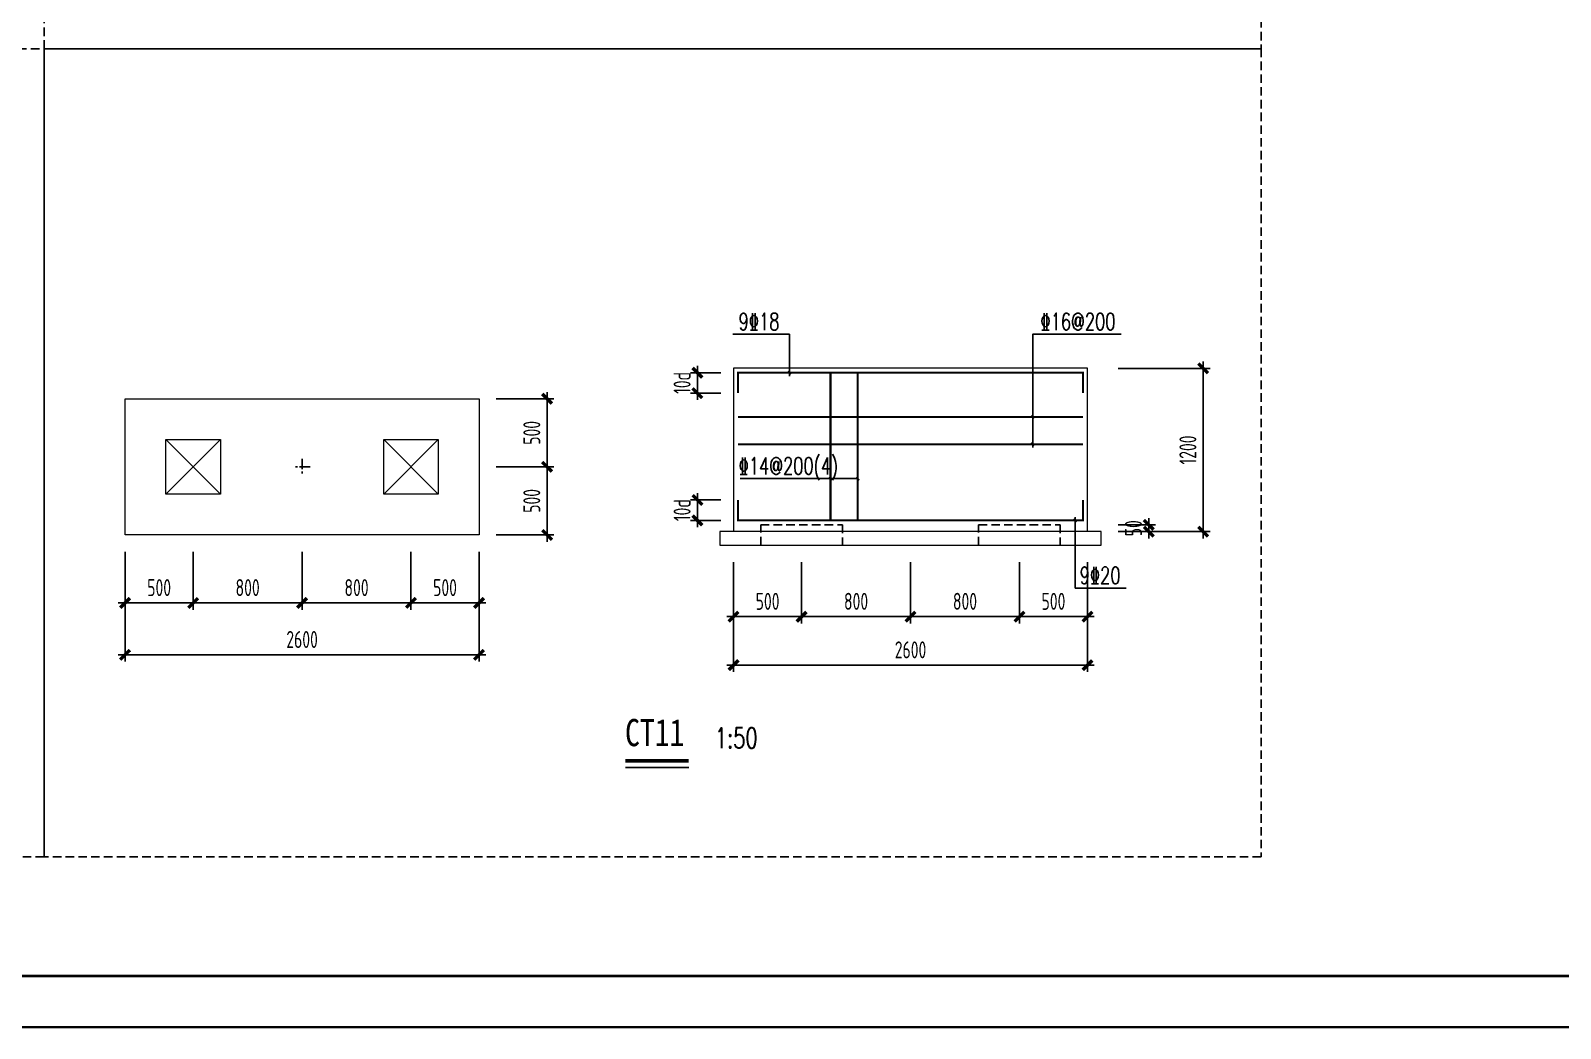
# Model space of a CAD drawing. Extents: x -1201378 to 2367219, y -619313 to 244905.
# Drawn here: x -146936 to -101985, y -496140 to -466809 of the extents above; entities that cross this region are included whole.
import ezdxf
from ezdxf.enums import TextEntityAlignment as Align

# ---------------------------------------------------------------- set-up
doc = ezdxf.new("R2010")
doc.units = 0
doc.header["$LTSCALE"] = 1000
doc.linetypes.add('CENTER', pattern=[2, 1.25, -0.25, 0.25, -0.25])
doc.linetypes.add('HIDDEN', pattern=[0.375, 0.25, -0.125])
doc.layers.get('0').update_dxf_attribs({"linetype": 'CONTINUOUS'})
doc.layers.get('Defpoints').update_dxf_attribs({"linetype": 'CONTINUOUS'})
for name, color, linetype in [('0-cxFrame', 155, 'CONTINUOUS'), ('S-DOTE1', 140, 'CENTER'), ('S-SHAPE2', 165, 'HIDDEN'), ('S-TEXT', 21, 'CONTINUOUS')]:
    doc.layers.add(name, color=color, linetype=linetype)
for name, color, linetype, lineweight in [('0-cxText', 131, 'CONTINUOUS', 25), ('S-ct', 2, 'CONTINUOUS', 0), ('S-dim', 81, 'CONTINUOUS', 0), ('S-gj', 6, 'CONTINUOUS', 0), ('S-zhuang', 1, 'CONTINUOUS', 0)]:
    doc.layers.add(name, color=color, linetype=linetype, lineweight=lineweight)
doc.styles.add('cx_tuming', font='simhei.ttf')
doc.styles.add('cx_tuqian1', font='')
doc.styles.add('TSSD_Dimension', font='tssdeng.shx', dxfattribs={"width": 0.7, "bigfont": 'hztxt.shx'})
doc.styles.add('TSSD_Norm', font='tj-romans1.shx', dxfattribs={"bigfont": 'tj-hztxt.shx'})
doc.styles.add('TSSD_Rein', font='tj-romans1.shx', dxfattribs={"width": 0.7, "bigfont": 'tj-hztxt.shx'})
doc.styles.add('黑体', font='simhei.ttf', dxfattribs={"width": 0.8})
doc.styles.get('cx_tuqian1').set_extended_font_data('SimSun')
doc.dimstyles.new('TSSD_50_200', dxfattribs={"dimtxt": 500, "dimasz": 200, "dimexe": 200, "dimexo": 500, "dimgap": 200, "dimtad": 1, "dimdec": 0, "dimlfac": 0.25, "dimzin": 0, "dimdsep": 46, "dimtxsty": 'TSSD_Dimension', "dimblk": 'ARCHTICK', "dimcen": 0, "dimdle": 200, "dimclrt": 7, "dimadec": 0, "dimazin": 0, "dimtfac": 1, "dimtdec": 0, "dimtix": 1, "dimtmove": 2, "dimatfit": 3, "dimfxl": 1, "dimtolj": 1, "dimtzin": 0, "dimarcsym": 0})

# ---------------------------------------------------------------- blocks, each defined once
blk = doc.blocks.new('_ArchTick')
at = {"color": 0, "linetype": 'ByBlock', "const_width": 0.5}
blk.add_lwpolyline([(-0.71, -0.71), (0.71, 0.71)], dxfattribs=at)
blk = doc.blocks.new('*D5877')
at = {"layer": 'Defpoints', "color": 0, "transparency": 16777216}
for p in [(-133759, -479633), (-131759, -479633), (-133759, -481633)]:
    blk.add_point(p, dxfattribs=at)
at = {"layer": 'S-dim', "color": 0, "lineweight": -2, "transparency": 16777216}
for p, q in [((-131759, -481833), (-131759, -479433)), ((-133259, -479633), (-131559, -479633)), ((-133259, -481633), (-131559, -481633))]:
    blk.add_line(p, q, dxfattribs=at)
at = {"layer": 'S-dim', "color": 0, "lineweight": -2, "transparency": 16777216, "xscale": 200, "yscale": 200, "zscale": 200}
for p, rotation in [((-131759, -479633), 90), ((-131759, -481633), 270)]:
    blk.add_blockref('_ArchTick', p, dxfattribs=dict(at, rotation=rotation))
at = {"layer": 'S-dim', "color": 7, "transparency": 16777216, "insert": (-132209, -480633), "char_height": 500, "attachment_point": 5, "rotation": 90, "style": 'TSSD_Dimension'}
blk.add_mtext('\\A1;500', dxfattribs=at)
blk = doc.blocks.new('*D5878')
at = {"layer": 'Defpoints', "color": 0, "transparency": 16777216}
for p in [(-133759, -477633), (-131759, -477633), (-133759, -479633)]:
    blk.add_point(p, dxfattribs=at)
at = {"layer": 'S-dim', "color": 0, "lineweight": -2, "transparency": 16777216}
for p, q in [((-133259, -477633), (-131559, -477633)), ((-131759, -479833), (-131759, -477433)), ((-133259, -479633), (-131559, -479633))]:
    blk.add_line(p, q, dxfattribs=at)
at = {"layer": 'S-dim', "color": 0, "lineweight": -2, "transparency": 16777216, "xscale": 200, "yscale": 200, "zscale": 200}
for p, rotation in [((-131759, -477633), 90), ((-131759, -479633), 270)]:
    blk.add_blockref('_ArchTick', p, dxfattribs=dict(at, rotation=rotation))
at = {"layer": 'S-dim', "color": 7, "transparency": 16777216, "insert": (-132209, -478633), "char_height": 500, "attachment_point": 5, "rotation": 90, "style": 'TSSD_Dimension'}
blk.add_mtext('\\A1;500', dxfattribs=at)
blk = doc.blocks.new('_reinbk')
blk.add_line((0, 0), (0, 0))
blk = doc.blocks.new('*D5879')
at = {"layer": 'Defpoints', "color": 0, "transparency": 16777216}
for p in [(-115481, -476737), (-112481, -476737), (-115481, -481537)]:
    blk.add_point(p, dxfattribs=at)
at = {"layer": 'S-dim', "color": 0, "lineweight": -2, "transparency": 16777216}
for p, q in [((-114981, -476737), (-112281, -476737)), ((-112481, -481737), (-112481, -476537)), ((-114981, -481537), (-112281, -481537))]:
    blk.add_line(p, q, dxfattribs=at)
at = {"layer": 'S-dim', "color": 0, "lineweight": -2, "transparency": 16777216, "xscale": 200, "yscale": 200, "zscale": 200}
for p, rotation in [((-112481, -476737), 90), ((-112481, -481537), 270)]:
    blk.add_blockref('_ArchTick', p, dxfattribs=dict(at, rotation=rotation))
at = {"layer": 'S-dim', "color": 7, "transparency": 16777216, "insert": (-112931, -479137), "char_height": 500, "attachment_point": 5, "rotation": 90, "style": 'TSSD_Dimension'}
blk.add_mtext('\\A1;1200', dxfattribs=at)
blk = doc.blocks.new('*D5880')
at = {"layer": 'Defpoints', "color": 0, "transparency": 16777216}
for p in [(-115481, -481337), (-114081, -481337), (-115481, -481537)]:
    blk.add_point(p, dxfattribs=at)
at = {"layer": 'S-dim', "color": 0, "lineweight": -2, "transparency": 16777216}
for p, q in [((-114981, -481337), (-113881, -481337)), ((-114081, -481337), (-114081, -481137)), ((-114081, -481537), (-114081, -481337)), ((-114981, -481537), (-113881, -481537)), ((-114081, -481537), (-114081, -481737))]:
    blk.add_line(p, q, dxfattribs=at)
at = {"layer": 'S-dim', "color": 0, "lineweight": -2, "transparency": 16777216, "xscale": 200, "yscale": 200, "zscale": 200}
for p, rotation in [((-114081, -481337), 270), ((-114081, -481537), 90)]:
    blk.add_blockref('_ArchTick', p, dxfattribs=dict(at, rotation=rotation))
at = {"layer": 'S-dim', "color": 7, "transparency": 16777216, "insert": (-114531, -481437), "char_height": 500, "attachment_point": 5, "rotation": 90, "style": 'TSSD_Dimension'}
blk.add_mtext('\\A1;50', dxfattribs=at)
blk = doc.blocks.new('TT')
blk.add_line((-0.97, 0), (0.97, 0))
at = {"const_width": 0.45}
blk.add_lwpolyline([(-0.44, -0.44), (0.44, 0.44)], dxfattribs=at)
blk = doc.blocks.new('*D5881')
at = {"layer": 'Defpoints', "color": 0, "transparency": 16777216}
for p in [(-126151, -476867), (-127343, -477467), (-126151, -477467)]:
    blk.add_point(p, dxfattribs=at)
at = {"layer": 'S-dim', "color": 0, "lineweight": -2, "transparency": 16777216}
for p, q in [((-126651, -476867), (-127543, -476867)), ((-127343, -476867), (-127343, -476667)), ((-127343, -476867), (-127343, -477467)), ((-126651, -477467), (-127543, -477467)), ((-127343, -477467), (-127343, -477667))]:
    blk.add_line(p, q, dxfattribs=at)
at = {"layer": 'S-dim', "color": 0, "lineweight": -2, "transparency": 16777216, "xscale": 200, "yscale": 200, "zscale": 200}
for p, rotation in [((-127343, -476867), 270), ((-127343, -477467), 90)]:
    blk.add_blockref('_ArchTick', p, dxfattribs=dict(at, rotation=rotation))
at = {"layer": 'S-dim', "color": 7, "transparency": 16777216, "insert": (-127793, -477167), "char_height": 500, "attachment_point": 5, "rotation": 90, "style": 'TSSD_Dimension'}
blk.add_mtext('\\A1;10d', dxfattribs=at)
blk = doc.blocks.new('*D5882')
at = {"layer": 'Defpoints', "color": 0, "transparency": 16777216}
for p in [(-126151, -480607), (-127343, -481207), (-126151, -481207)]:
    blk.add_point(p, dxfattribs=at)
at = {"layer": 'S-dim', "color": 0, "lineweight": -2, "transparency": 16777216}
for p, q in [((-127343, -480607), (-127343, -480407)), ((-126651, -480607), (-127543, -480607)), ((-127343, -480607), (-127343, -481207)), ((-126651, -481207), (-127543, -481207)), ((-127343, -481207), (-127343, -481407))]:
    blk.add_line(p, q, dxfattribs=at)
at = {"layer": 'S-dim', "color": 0, "lineweight": -2, "transparency": 16777216, "xscale": 200, "yscale": 200, "zscale": 200}
for p, rotation in [((-127343, -480607), 270), ((-127343, -481207), 90)]:
    blk.add_blockref('_ArchTick', p, dxfattribs=dict(at, rotation=rotation))
at = {"layer": 'S-dim', "color": 7, "transparency": 16777216, "insert": (-127793, -480907), "char_height": 500, "attachment_point": 5, "rotation": 90, "style": 'TSSD_Dimension'}
blk.add_mtext('\\A1;10d', dxfattribs=at)
blk = doc.blocks.new('*D5883')
at = {"layer": 'Defpoints', "color": 0, "transparency": 16777216}
for p in [(-124281, -481937), (-121081, -481937), (-121081, -484036)]:
    blk.add_point(p, dxfattribs=at)
at = {"layer": 'S-dim', "color": 0, "lineweight": -2, "transparency": 16777216}
for p, q in [((-124281, -482437), (-124281, -484236)), ((-121081, -482437), (-121081, -484236)), ((-124481, -484036), (-120881, -484036))]:
    blk.add_line(p, q, dxfattribs=at)
at = {"layer": 'S-dim', "color": 0, "lineweight": -2, "transparency": 16777216, "xscale": 200, "yscale": 200, "zscale": 200, "rotation": 180}
blk.add_blockref('_ArchTick', (-124281, -484036), dxfattribs=at)
at = {"layer": 'S-dim', "color": 0, "lineweight": -2, "transparency": 16777216, "xscale": 200, "yscale": 200, "zscale": 200}
blk.add_blockref('_ArchTick', (-121081, -484036), dxfattribs=at)
at = {"layer": 'S-dim', "color": 7, "transparency": 16777216, "insert": (-122681, -483586), "char_height": 500, "attachment_point": 5, "style": 'TSSD_Dimension'}
blk.add_mtext('\\A1;800', dxfattribs=at)
blk = doc.blocks.new('*D5884')
at = {"layer": 'Defpoints', "color": 0, "transparency": 16777216}
for p in [(-126281, -481937), (-124281, -481937), (-124281, -484036)]:
    blk.add_point(p, dxfattribs=at)
at = {"layer": 'S-dim', "color": 0, "lineweight": -2, "transparency": 16777216}
for p, q in [((-126281, -482437), (-126281, -484236)), ((-124281, -482437), (-124281, -484236)), ((-126481, -484036), (-124081, -484036))]:
    blk.add_line(p, q, dxfattribs=at)
at = {"layer": 'S-dim', "color": 0, "lineweight": -2, "transparency": 16777216, "xscale": 200, "yscale": 200, "zscale": 200, "rotation": 180}
blk.add_blockref('_ArchTick', (-126281, -484036), dxfattribs=at)
at = {"layer": 'S-dim', "color": 0, "lineweight": -2, "transparency": 16777216, "xscale": 200, "yscale": 200, "zscale": 200}
blk.add_blockref('_ArchTick', (-124281, -484036), dxfattribs=at)
at = {"layer": 'S-dim', "color": 7, "transparency": 16777216, "insert": (-125281, -483586), "char_height": 500, "attachment_point": 5, "style": 'TSSD_Dimension'}
blk.add_mtext('\\A1;500', dxfattribs=at)
blk = doc.blocks.new('*D5885')
at = {"layer": 'Defpoints', "color": 0, "transparency": 16777216}
for p in [(-121081, -481937), (-117881, -481937), (-117881, -484036)]:
    blk.add_point(p, dxfattribs=at)
at = {"layer": 'S-dim', "color": 0, "lineweight": -2, "transparency": 16777216}
for p, q in [((-121081, -482437), (-121081, -484236)), ((-117881, -482437), (-117881, -484236)), ((-121281, -484036), (-117681, -484036))]:
    blk.add_line(p, q, dxfattribs=at)
at = {"layer": 'S-dim', "color": 0, "lineweight": -2, "transparency": 16777216, "xscale": 200, "yscale": 200, "zscale": 200, "rotation": 180}
blk.add_blockref('_ArchTick', (-121081, -484036), dxfattribs=at)
at = {"layer": 'S-dim', "color": 0, "lineweight": -2, "transparency": 16777216, "xscale": 200, "yscale": 200, "zscale": 200}
blk.add_blockref('_ArchTick', (-117881, -484036), dxfattribs=at)
at = {"layer": 'S-dim', "color": 7, "transparency": 16777216, "insert": (-119481, -483586), "char_height": 500, "attachment_point": 5, "style": 'TSSD_Dimension'}
blk.add_mtext('\\A1;800', dxfattribs=at)
blk = doc.blocks.new('*D5886')
at = {"layer": 'Defpoints', "color": 0, "transparency": 16777216}
for p in [(-117881, -481937), (-115881, -481937), (-115881, -484036)]:
    blk.add_point(p, dxfattribs=at)
at = {"layer": 'S-dim', "color": 0, "lineweight": -2, "transparency": 16777216}
for p, q in [((-117881, -482437), (-117881, -484236)), ((-115881, -482437), (-115881, -484236)), ((-118081, -484036), (-115681, -484036))]:
    blk.add_line(p, q, dxfattribs=at)
at = {"layer": 'S-dim', "color": 0, "lineweight": -2, "transparency": 16777216, "xscale": 200, "yscale": 200, "zscale": 200, "rotation": 180}
blk.add_blockref('_ArchTick', (-117881, -484036), dxfattribs=at)
at = {"layer": 'S-dim', "color": 0, "lineweight": -2, "transparency": 16777216, "xscale": 200, "yscale": 200, "zscale": 200}
blk.add_blockref('_ArchTick', (-115881, -484036), dxfattribs=at)
at = {"layer": 'S-dim', "color": 7, "transparency": 16777216, "insert": (-116881, -483586), "char_height": 500, "attachment_point": 5, "style": 'TSSD_Dimension'}
blk.add_mtext('\\A1;500', dxfattribs=at)
blk = doc.blocks.new('*D5887')
at = {"layer": 'Defpoints', "color": 0, "transparency": 16777216}
for p in [(-144159, -481633), (-142159, -481633), (-142159, -483633)]:
    blk.add_point(p, dxfattribs=at)
at = {"layer": 'S-dim', "color": 0, "lineweight": -2, "transparency": 16777216}
for p, q in [((-144159, -482133), (-144159, -483833)), ((-142159, -482133), (-142159, -483833)), ((-144359, -483633), (-141959, -483633))]:
    blk.add_line(p, q, dxfattribs=at)
at = {"layer": 'S-dim', "color": 0, "lineweight": -2, "transparency": 16777216, "xscale": 200, "yscale": 200, "zscale": 200, "rotation": 180}
blk.add_blockref('_ArchTick', (-144159, -483633), dxfattribs=at)
at = {"layer": 'S-dim', "color": 0, "lineweight": -2, "transparency": 16777216, "xscale": 200, "yscale": 200, "zscale": 200}
blk.add_blockref('_ArchTick', (-142159, -483633), dxfattribs=at)
at = {"layer": 'S-dim', "color": 7, "transparency": 16777216, "insert": (-143159, -483183), "char_height": 500, "attachment_point": 5, "style": 'TSSD_Dimension'}
blk.add_mtext('\\A1;500', dxfattribs=at)
blk = doc.blocks.new('*D5888')
at = {"layer": 'Defpoints', "color": 0, "transparency": 16777216}
for p in [(-142159, -481633), (-138959, -481633), (-138959, -483633)]:
    blk.add_point(p, dxfattribs=at)
at = {"layer": 'S-dim', "color": 0, "lineweight": -2, "transparency": 16777216}
for p, q in [((-142159, -482133), (-142159, -483833)), ((-138959, -482133), (-138959, -483833)), ((-142359, -483633), (-138759, -483633))]:
    blk.add_line(p, q, dxfattribs=at)
at = {"layer": 'S-dim', "color": 0, "lineweight": -2, "transparency": 16777216, "xscale": 200, "yscale": 200, "zscale": 200, "rotation": 180}
blk.add_blockref('_ArchTick', (-142159, -483633), dxfattribs=at)
at = {"layer": 'S-dim', "color": 0, "lineweight": -2, "transparency": 16777216, "xscale": 200, "yscale": 200, "zscale": 200}
blk.add_blockref('_ArchTick', (-138959, -483633), dxfattribs=at)
at = {"layer": 'S-dim', "color": 7, "transparency": 16777216, "insert": (-140559, -483183), "char_height": 500, "attachment_point": 5, "style": 'TSSD_Dimension'}
blk.add_mtext('\\A1;800', dxfattribs=at)
blk = doc.blocks.new('*D5889')
at = {"layer": 'Defpoints', "color": 0, "transparency": 16777216}
for p in [(-138959, -481633), (-135759, -481633), (-135759, -483633)]:
    blk.add_point(p, dxfattribs=at)
at = {"layer": 'S-dim', "color": 0, "lineweight": -2, "transparency": 16777216}
for p, q in [((-138959, -482133), (-138959, -483833)), ((-135759, -482133), (-135759, -483833)), ((-139159, -483633), (-135559, -483633))]:
    blk.add_line(p, q, dxfattribs=at)
at = {"layer": 'S-dim', "color": 0, "lineweight": -2, "transparency": 16777216, "xscale": 200, "yscale": 200, "zscale": 200, "rotation": 180}
blk.add_blockref('_ArchTick', (-138959, -483633), dxfattribs=at)
at = {"layer": 'S-dim', "color": 0, "lineweight": -2, "transparency": 16777216, "xscale": 200, "yscale": 200, "zscale": 200}
blk.add_blockref('_ArchTick', (-135759, -483633), dxfattribs=at)
at = {"layer": 'S-dim', "color": 7, "transparency": 16777216, "insert": (-137359, -483183), "char_height": 500, "attachment_point": 5, "style": 'TSSD_Dimension'}
blk.add_mtext('\\A1;800', dxfattribs=at)
blk = doc.blocks.new('*D5890')
at = {"layer": 'Defpoints', "color": 0, "transparency": 16777216}
for p in [(-135759, -481633), (-133759, -481633), (-133759, -483633)]:
    blk.add_point(p, dxfattribs=at)
at = {"layer": 'S-dim', "color": 0, "lineweight": -2, "transparency": 16777216}
for p, q in [((-135759, -482133), (-135759, -483833)), ((-133759, -482133), (-133759, -483833)), ((-135959, -483633), (-133559, -483633))]:
    blk.add_line(p, q, dxfattribs=at)
at = {"layer": 'S-dim', "color": 0, "lineweight": -2, "transparency": 16777216, "xscale": 200, "yscale": 200, "zscale": 200, "rotation": 180}
blk.add_blockref('_ArchTick', (-135759, -483633), dxfattribs=at)
at = {"layer": 'S-dim', "color": 0, "lineweight": -2, "transparency": 16777216, "xscale": 200, "yscale": 200, "zscale": 200}
blk.add_blockref('_ArchTick', (-133759, -483633), dxfattribs=at)
at = {"layer": 'S-dim', "color": 7, "transparency": 16777216, "insert": (-134759, -483183), "char_height": 500, "attachment_point": 5, "style": 'TSSD_Dimension'}
blk.add_mtext('\\A1;500', dxfattribs=at)
blk = doc.blocks.new('S-ZHUANG-400')
at = {"layer": 'S-zhuang'}
for p, q in [((200, -200), (-200, 200)), ((-200, -200), (200, 200))]:
    blk.add_line(p, q, dxfattribs=at)
blk.add_lwpolyline([(-200, 200), (200, 200), (200, -200), (-200, -200)], close=True, dxfattribs=at)
blk = doc.blocks.new('*D5891')
at = {"layer": 'Defpoints', "color": 0, "transparency": 16777216}
for p in [(-144159, -482983), (-133759, -482983), (-133759, -485158)]:
    blk.add_point(p, dxfattribs=at)
at = {"layer": 'S-dim', "color": 0, "lineweight": -2, "transparency": 16777216}
for p, q in [((-144159, -483483), (-144159, -485358)), ((-133759, -483483), (-133759, -485358)), ((-144359, -485158), (-133559, -485158))]:
    blk.add_line(p, q, dxfattribs=at)
at = {"layer": 'S-dim', "color": 0, "lineweight": -2, "transparency": 16777216, "xscale": 200, "yscale": 200, "zscale": 200, "rotation": 180}
blk.add_blockref('_ArchTick', (-144159, -485158), dxfattribs=at)
at = {"layer": 'S-dim', "color": 0, "lineweight": -2, "transparency": 16777216, "xscale": 200, "yscale": 200, "zscale": 200}
blk.add_blockref('_ArchTick', (-133759, -485158), dxfattribs=at)
at = {"layer": 'S-dim', "color": 7, "transparency": 16777216, "insert": (-138959, -484708), "char_height": 500, "attachment_point": 5, "style": 'TSSD_Dimension'}
blk.add_mtext('\\A1;2600', dxfattribs=at)
blk = doc.blocks.new('*D5892')
at = {"layer": 'Defpoints', "color": 0, "transparency": 16777216}
for p in [(-126281, -483287), (-115881, -483287), (-115881, -485462)]:
    blk.add_point(p, dxfattribs=at)
at = {"layer": 'S-dim', "color": 0, "lineweight": -2, "transparency": 16777216}
for p, q in [((-126281, -483787), (-126281, -485662)), ((-115881, -483787), (-115881, -485662)), ((-126481, -485462), (-115681, -485462))]:
    blk.add_line(p, q, dxfattribs=at)
at = {"layer": 'S-dim', "color": 0, "lineweight": -2, "transparency": 16777216, "xscale": 200, "yscale": 200, "zscale": 200, "rotation": 180}
blk.add_blockref('_ArchTick', (-126281, -485462), dxfattribs=at)
at = {"layer": 'S-dim', "color": 0, "lineweight": -2, "transparency": 16777216, "xscale": 200, "yscale": 200, "zscale": 200}
blk.add_blockref('_ArchTick', (-115881, -485462), dxfattribs=at)
at = {"layer": 'S-dim', "color": 7, "transparency": 16777216, "insert": (-121081, -485012), "char_height": 500, "attachment_point": 5, "style": 'TSSD_Dimension'}
blk.add_mtext('\\A1;2600', dxfattribs=at)
blk = doc.blocks.new('TK22.A0 L(Dragon)')
at = {"layer": '0-cxFrame', "color": 7, "const_width": 0.5}
blk.add_lwpolyline([(0, 0), (-1486, 0), (-1486, 841), (0, 841)], close=True, dxfattribs=at)
at = {"layer": '0-cxFrame', "const_width": 0.5}
blk.add_lwpolyline([(-80, 10), (-1466, 10), (-1466, 831), (-80, 831)], close=True, dxfattribs=at)
at = {"style": '黑体', "flags": 4}
blk.add_attdef('图幅', text='', height=3.3, dxfattribs=at).set_placement((-40, 3), align=Align.RIGHT)
at = {"layer": '0-cxText', "flags": 4}
for tag, height, style, p in [('建设单位', 3.5, 'cx_tuming', (-45, 240)), ('项目名称', 3.5, 'cx_tuming', (-45, 210)), ('子项名称', 3.5, 'cx_tuming', (-45, 180)), ('工程编号', 3.3, 'cx_tuqian1', (-35, 165)), ('图名1', 3.5, 'cx_tuming', (-45, 87)), ('图名2', 3.5, 'cx_tuming', (-45, 79)), ('图名3', 3.5, 'cx_tuming', (-45, 71)), ('出图日期', 3.3, 'cx_tuqian1', (-39, 60)), ('专业', 3.3, 'cx_tuqian1', (-55, 52)), ('图号', 3.3, 'cx_tuqian1', (-55, 44)), ('版次', 3.3, 'cx_tuqian1', (-20, 44))]:
    blk.add_attdef(tag, text='', height=height, dxfattribs=dict(at, style=style)).set_placement(p, align=Align.MIDDLE)
at = {"layer": 'Defpoints', "color": 6, "flags": 4}
for tag, height, style, p in [('tufu', 3.3, '黑体', (-12, 12)), ('dwfname', 4, 'cx_tuqian1', (-80, 3))]:
    blk.add_attdef(tag, text='', height=height, dxfattribs=dict(at, style=style)).set_placement(p, align=Align.RIGHT)

msp = doc.modelspace()

# ---------------------------------------------------------------- linework, layer by layer
at = {"layer": 'S-ct'}
for points in [[(-115880.7, -481536.8), (-115880.7, -476736.8), (-119880.7, -476736.8), (-119880.7, -476736.8), (-122280.7, -476736.8), (-122280.7, -476736.8), (-126280.7, -476736.8), (-126280.7, -481536.8)], [(-126680.7, -481936.8), (-115480.7, -481936.8), (-115480.7, -481536.8), (-126680.7, -481536.8), (-126680.7, -481936.8)]]:
    msp.add_lwpolyline(points, dxfattribs=at)
msp.add_lwpolyline([(-144159.2, -481633), (-144159.2, -477633), (-133759.2, -477633), (-133759.2, -481633)], close=True, dxfattribs=at)
at = {"layer": 'S-DOTE1', "ltscale": 0.25}
for p, q in [((-138959.2, -479393), (-138959.2, -479873)), ((-138719.2, -479633), (-139199.2, -479633))]:
    msp.add_line(p, q, dxfattribs=at)
at = {"layer": 'S-gj', "const_width": 60}
for points in [[(-126150.7, -477466.8), (-126150.7, -477466.8), (-126150.7, -476866.8), (-116010.7, -476866.8), (-116010.7, -477466.8), (-116010.7, -477466.8)], [(-123432.4, -481206.8), (-123432.4, -476866.8)], [(-122632.4, -481206.8), (-122632.4, -476866.8)], [(-126150.7, -478167.1), (-116010.7, -478167.1)], [(-126150.7, -478967.1), (-116010.7, -478967.1)], [(-126150.7, -480606.8), (-126150.7, -481206.8), (-116010.7, -481206.8), (-116010.7, -480606.8)]]:
    msp.add_lwpolyline(points, dxfattribs=at)
at = {"layer": 'S-SHAPE2'}
for p, q in [((-125480.7, -481936.8), (-125480.7, -481336.8)), ((-125480.7, -481336.8), (-123080.7, -481336.8)), ((-123080.7, -481336.8), (-123080.7, -481936.8)), ((-119080.7, -481936.8), (-119080.7, -481336.8)), ((-119080.7, -481336.8), (-116680.7, -481336.8)), ((-116680.7, -481336.8), (-116680.7, -481936.8))]:
    msp.add_line(p, q, dxfattribs=at)
for points in [[(-146540.2, -443595.8), (-110781.8, -443595.8), (-110781.8, -467344.9), (-146540.2, -467344.9)], [(-200177.8, -467344.9), (-146540.2, -467344.9), (-146540.2, -491093.9), (-200177.8, -491093.9)], [(-146540.2, -467344.9), (-110781.8, -467344.9), (-110781.8, -491093.9), (-146540.2, -491093.9)]]:
    msp.add_lwpolyline(points, close=True, dxfattribs=at)
at = {"layer": 'S-TEXT'}
for points in [[(-124638.8, -476866.8), (-124638.8, -475736.8), (-126299.2, -475736.8)], [(-117491.7, -478967.1), (-117491.7, -477646.9), (-117491.7, -475736.8), (-114891.7, -475736.8)], [(-122632.4, -479980.1), (-126091.1, -479980.1)], [(-116240.7, -481206.8), (-116240.7, -483197.7), (-114744.3, -483197.7)], [(-129460.4, -488474.8), (-127598, -488474.8)]]:
    msp.add_lwpolyline(points, dxfattribs=at)
at = {"layer": 'S-TEXT', "const_width": 100}
msp.add_lwpolyline([(-129460.4, -488274.8), (-127598, -488274.8)], dxfattribs=at)

# ---------------------------------------------------------------- block references
at = {"layer": '0-cxFrame', "xscale": 150, "yscale": 150, "zscale": 150}
msp.add_blockref('TK22.A0 L(Dragon)', (-64991.7, -496102.2), dxfattribs=at)
at = {"layer": 'S-TEXT'}
for name, p, xscale, yscale, zscale, rotation in [('TT', (-124638.8, -476866.8), 100, 100, 100, 90), ('_reinbk', (-124638.8, -476866.8), 200, 200, 200, 270), ('TT', (-117491.7, -478167.1), 100, 100, 100, 90), ('_reinbk', (-117491.7, -478167.1), 200, 200, 200, 270), ('TT', (-117491.7, -478967.1), 100, 100, 100, 90), ('_reinbk', (-117491.7, -478967.1), 200, 200, 200, 270), ('TT', (-123432.4, -479980.1), 100, 100, 100, 90), ('_reinbk', (-123432.4, -479980.1), 200, 200, 200, 270), ('TT', (-122632.4, -479980.1), 100, 100, 100, 90), ('_reinbk', (-122632.4, -479980.1), 200, 200, 200, 270), ('TT', (-116240.7, -481206.8), 100, 100, 100, 90), ('_reinbk', (-116240.7, -481206.8), 200, 200, 200, 270)]:
    msp.add_blockref(name, p, dxfattribs=dict(at, xscale=xscale, yscale=yscale, zscale=zscale, rotation=rotation))
at = {"layer": 'S-zhuang', "xscale": 4.000000000000001, "yscale": 4.000000000000001, "zscale": 4.000000000000001, "rotation": 90.00000000000001}
for p in [(-142159.2, -479633), (-135759.2, -479633)]:
    msp.add_blockref('S-ZHUANG-400', p, dxfattribs=at)

# ---------------------------------------------------------------- texts
at = {"layer": 'S-TEXT', "style": 'TSSD_Rein', "width": 0.7}
for s, p in [('9%%15318', (-126132.5, -475611.8)), ('%%15314@200(4)', (-126131.6, -479855.1))]:
    msp.add_text(s, height=500, dxfattribs=at).set_placement(p)
for s, p in [('%%15316@200', (-115058.4, -475611.8)), ('9%%15320', (-114911, -483072.7))]:
    msp.add_text(s, height=500, dxfattribs=at).set_placement(p, align=Align.RIGHT)
at = {"layer": 'S-TEXT', "style": '黑体', "width": 0.8}
msp.add_text('CT11', height=800, dxfattribs=at).set_placement((-128598.1, -488082.6), align=Align.BOTTOM_CENTER)
at = {"layer": 'S-TEXT', "style": 'TSSD_Norm', "width": 0.7}
msp.add_text('1:50', height=600, dxfattribs=at).set_placement((-126831.1, -488082.6), align=Align.BOTTOM_LEFT)

# ---------------------------------------------------------------- dimensions: what is measured, and where the dimension line sits
at = {"layer": 'S-dim'}
for base, p1, p2, picture, middle in [((-127342.9, -477466.8), (-126150.7, -476866.8), (-126150.7, -477466.8), '*D5881', (-127792.9, -477166.8)), ((-127342.9, -481206.8), (-126150.7, -480606.8), (-126150.7, -481206.8), '*D5882', (-127792.9, -480906.8))]:
    dim = msp.add_linear_dim(base=base, p1=p1, p2=p2, angle=90, text='10d', dimstyle='TSSD_50_200', dxfattribs=at)
    dim.commit()
    dim.dimension.update_dxf_attribs({"geometry": picture, "text_midpoint": middle})
for base, p1, p2, picture, middle in [((-112480.7, -476736.8), (-115480.7, -481536.8), (-115480.7, -476736.8), '*D5879', (-112930.7, -479136.8)), ((-131759.2, -477633), (-133759.2, -479633), (-133759.2, -477633), '*D5878', (-132209.2, -478633)), ((-131759.2, -479633), (-133759.2, -481633), (-133759.2, -479633), '*D5877', (-132209.2, -480633)), ((-114080.7, -481336.8), (-115480.7, -481536.8), (-115480.7, -481336.8), '*D5880', (-114530.7, -481436.8))]:
    dim = msp.add_linear_dim(base=base, p1=p1, p2=p2, angle=90, dimstyle='TSSD_50_200', dxfattribs=at)
    dim.commit()
    dim.dimension.update_dxf_attribs({"geometry": picture, "text_midpoint": middle})
for base, p1, p2, picture, middle in [((-142159.2, -483632.6), (-144159.2, -481633), (-142159.2, -481633), '*D5887', (-143159.2, -483182.6)), ((-138959.2, -483632.6), (-142159.2, -481633), (-138959.2, -481633), '*D5888', (-140559.2, -483182.6)), ((-135759.2, -483632.6), (-138959.2, -481633), (-135759.2, -481633), '*D5889', (-137359.2, -483182.6)), ((-133759.2, -483632.6), (-135759.2, -481633), (-133759.2, -481633), '*D5890', (-134759.2, -483182.6)), ((-124280.7, -484035.9), (-126280.7, -481936.8), (-124280.7, -481936.8), '*D5884', (-125280.7, -483585.9)), ((-121080.7, -484035.9), (-124280.7, -481936.8), (-121080.7, -481936.8), '*D5883', (-122680.7, -483585.9)), ((-117880.7, -484035.9), (-121080.7, -481936.8), (-117880.7, -481936.8), '*D5885', (-119480.7, -483585.9)), ((-115880.7, -484035.9), (-117880.7, -481936.8), (-115880.7, -481936.8), '*D5886', (-116880.7, -483585.9)), ((-133759.2, -485158.3), (-144159.2, -482982.8), (-133759.2, -482982.8), '*D5891', (-138959.2, -484708.3)), ((-115880.7, -485462.2), (-126280.7, -483286.7), (-115880.7, -483286.7), '*D5892', (-121080.7, -485012.2))]:
    dim = msp.add_linear_dim(base=base, p1=p1, p2=p2, dimstyle='TSSD_50_200', dxfattribs=at)
    dim.commit()
    dim.dimension.update_dxf_attribs({"geometry": picture, "text_midpoint": middle})

doc.saveas('drawing.dxf')
